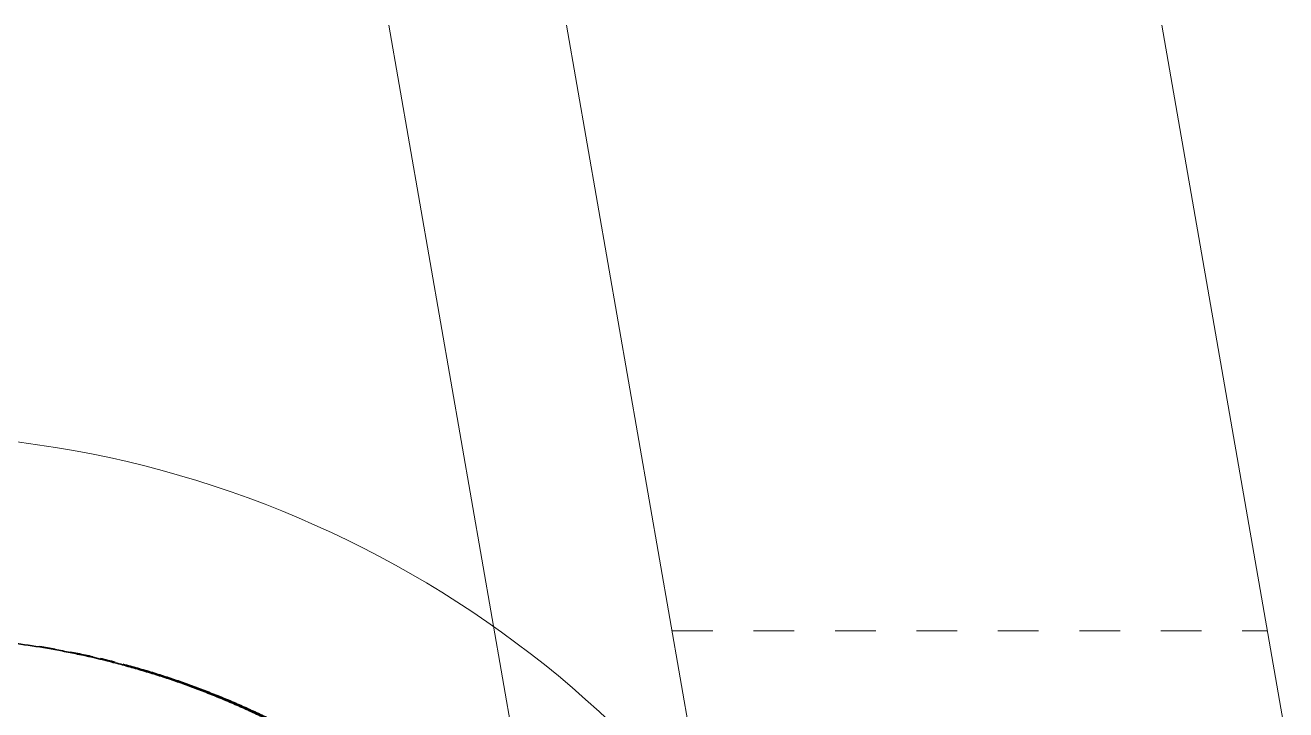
# Model space of a CAD drawing. Header units: metres. Extents: x 0 to 16, y 3 to 1186.
# Drawn here: x 12.439 to 15.535, y 1184.432 to 1186.113 of the extents above; entities that cross this region are included whole.
import ezdxf

# ---------------------------------------------------------------- set-up
doc = ezdxf.new("R2010")
doc.units = ezdxf.units.M
doc.linetypes.add('JacobsDash', pattern=[0.0045, 0.003, -0.0015])
for name, color, linetype, lineweight in [('A-DETL', 7, 'Continuous', 13), ('A-FLOR', 7, 'Continuous', 50), ('S-BEAM', 7, 'Continuous', 50), ('S-BEAM-HDLN', 7, 'JacobsDash', 18)]:
    doc.layers.add(name, color=color, linetype=linetype, lineweight=lineweight)

msp = doc.modelspace()

# ---------------------------------------------------------------- linework, layer by layer
at = {"layer": 'A-DETL'}
msp.add_arc((12.0967, 1182.519), 2.5911, 26.6377, 89.7404, dxfattribs=at)
at = {"layer": 'A-FLOR', "color": 252, "lineweight": 35, "true_color": 0x888888}
for points, knots in [([(12.2467, 1184.6097), (12.257, 1184.6093), (12.2795, 1184.6083), (12.3154, 1184.6057), (12.3532, 1184.6023), (12.3908, 1184.5983), (12.4409, 1184.5919), (12.4907, 1184.5841), (12.5403, 1184.5749), (12.5898, 1184.5647), (12.6389, 1184.5533), (12.6877, 1184.5402), (12.7241, 1184.5298), (12.7543, 1184.5207), (12.7783, 1184.5131), (12.7961, 1184.5072), (12.8136, 1184.5012), (12.8366, 1184.4929), (12.8653, 1184.4821), (12.8955, 1184.4704), (12.9198, 1184.4607), (12.9377, 1184.4532), (12.9554, 1184.4456), (12.9729, 1184.4378), (12.9904, 1184.4298), (13.0077, 1184.4217), (13.0249, 1184.4136), (13.0422, 1184.4054), (13.0563, 1184.3984), (13.0674, 1184.3928), (13.0757, 1184.3886), (13.0837, 1184.3844), (13.094, 1184.3789), (13.1066, 1184.372), (13.1218, 1184.3635), (13.1377, 1184.3545), (13.1551, 1184.3447), (13.1794, 1184.3308), (13.2095, 1184.3131), (13.2327, 1184.2982), (13.251, 1184.2859), (13.2656, 1184.2761), (13.2818, 1184.2651), (13.2988, 1184.2536), (13.313, 1184.2438), (13.3241, 1184.236), (13.3322, 1184.2302), (13.34, 1184.2245), (13.3502, 1184.2169), (13.3627, 1184.2074), (13.3775, 1184.1959), (13.3923, 1184.1843), (13.4072, 1184.1726), (13.4269, 1184.1569), (13.4513, 1184.1369), (13.475, 1184.116), (13.4938, 1184.099), (13.5078, 1184.0862), (13.5222, 1184.0731), (13.5367, 1184.0597), (13.5509, 1184.0463), (13.5646, 1184.0331), (13.5772, 1184.0204), (13.5891, 1184.008), (13.6008, 1183.9954), (13.6131, 1183.9822), (13.6262, 1183.9682), (13.6397, 1183.9537), (13.6532, 1183.9389), (13.6663, 1183.9242), (13.6787, 1183.9097), (13.6948, 1183.8902), (13.7145, 1183.8657), (13.7382, 1183.8362), (13.7691, 1183.7963), (13.7977, 1183.7547), (13.8263, 1183.7131), (13.8471, 1183.6815), (13.8634, 1183.6546), (13.8762, 1183.6328), (13.8857, 1183.6165), (13.8954, 1183.6), (13.9051, 1183.5833), (13.9145, 1183.5667), (13.9236, 1183.5501), (13.9319, 1183.5341), (13.9397, 1183.5183), (13.9474, 1183.5023), (13.9553, 1183.4858), (13.9639, 1183.468), (13.9759, 1183.4433), (13.9904, 1183.4123), (14.0011, 1183.3861), (14.0093, 1183.3651), (14.0158, 1183.3484), (14.0229, 1183.3302), (14.0303, 1183.3113), (14.0376, 1183.2921), (14.0444, 1183.2734), (14.0506, 1183.2553), (14.0564, 1183.2373), (14.062, 1183.2194), (14.0675, 1183.2015), (14.0731, 1183.1833), (14.0805, 1183.1592), (14.0893, 1183.1289), (14.0973, 1183.0984), (14.1034, 1183.074), (14.108, 1183.0556), (14.1125, 1183.0372), (14.1185, 1183.0127), (14.1259, 1182.982), (14.1331, 1182.9524), (14.1373, 1182.9348), (14.1386, 1182.9296)], [-0.09484187, -0.09484187, -0.09484187, -0.09484187, -0.094, -0.093, -0.092, -0.091, -0.09, -0.088, -0.087, -0.086, -0.084, -0.083, -0.082, -0.081, -0.0805, -0.08, -0.0795, -0.079, -0.078, -0.077, -0.0765, -0.076, -0.0755, -0.075, -0.0745, -0.074, -0.0735, -0.073, -0.0725, -0.07225, -0.072, -0.07175, -0.0715, -0.071, -0.0705, -0.07, -0.0695, -0.069, -0.068, -0.067, -0.0665, -0.066, -0.0655, -0.065, -0.0645, -0.06425, -0.064, -0.06375, -0.0635, -0.063, -0.0625, -0.062, -0.0615, -0.061, -0.06, -0.059, -0.0585, -0.058, -0.0575, -0.057, -0.0565, -0.056, -0.0555, -0.055, -0.0545, -0.054, -0.0535, -0.053, -0.0525, -0.052, -0.0515, -0.051, -0.05, -0.049, -0.048, -0.046, -0.045, -0.044, -0.043, -0.0425, -0.042, -0.0415, -0.041, -0.0405, -0.04, -0.0395, -0.039, -0.0385, -0.038, -0.0375, -0.037, -0.036, -0.035, -0.0345, -0.034, -0.0335, -0.033, -0.0325, -0.032, -0.0315, -0.031, -0.0305, -0.03, -0.0295, -0.029, -0.028, -0.027, -0.0265, -0.026, -0.0255, -0.025, -0.024, -0.023, -0.02257192, -0.02257192, -0.02257192, -0.02257192]), ([(12.6055, 1184.5623), (12.5932, 1184.565), (12.5747, 1184.569), (12.5562, 1184.5727), (12.55, 1184.574)], [-0.913120567, -0.913120567, -0.913120567, -0.913120567, -0.911347518, -0.910460993, -0.910460993, -0.910460993, -0.910460993]), ([(13.9897, 1183.4297), (13.9843, 1183.4412), (13.9735, 1183.464), (13.9569, 1183.4981), (13.9402, 1183.5319), (13.9172, 1183.5765), (13.8911, 1183.6201), (13.8654, 1183.6634), (13.8388, 1183.7062), (13.8028, 1183.758), (13.7664, 1183.8095), (13.7353, 1183.8492), (13.7114, 1183.8786), (13.6875, 1183.9076), (13.6671, 1183.9314), (13.6501, 1183.9504), (13.6326, 1183.9693), (13.6106, 1183.9926), (13.585, 1184.0194), (13.559, 1184.0457), (13.531, 1184.0718), (13.5025, 1184.0975), (13.4744, 1184.1226), (13.4459, 1184.1472), (13.4164, 1184.1711), (13.3865, 1184.1944), (13.3617, 1184.2133), (13.3417, 1184.2282), (13.3213, 1184.243), (13.2946, 1184.2615), (13.2623, 1184.283), (13.2319, 1184.3029), (13.2012, 1184.3222), (13.1672, 1184.3419), (13.1329, 1184.3611), (13.1006, 1184.379), (13.0679, 1184.3962), (13.0336, 1184.4129), (12.999, 1184.4289), (12.9646, 1184.4445), (12.9299, 1184.4594), (12.8945, 1184.4735), (12.8589, 1184.487), (12.8236, 1184.4999), (12.7881, 1184.5122), (12.7519, 1184.5235), (12.7155, 1184.5341), (12.6912, 1184.5409), (12.679, 1184.5441)], [-1, -1, -1, -1, -0.99822695, -0.9964539, -0.99468085, -0.9929078, -0.9893617, -0.98758865, -0.9858156, -0.9822695, -0.9787234, -0.97695035, -0.9751773, -0.97340426, -0.97163121, -0.97074468, -0.96985816, -0.96808511, -0.96631206, -0.96453901, -0.96276596, -0.96099291, -0.95921986, -0.95744681, -0.95567376, -0.95390071, -0.95212766, -0.95124113, -0.95035461, -0.94858156, -0.94680851, -0.94503546, -0.94326241, -0.94148936, -0.93971631, -0.93794326, -0.93617021, -0.93439716, -0.93262411, -0.93085106, -0.92907801, -0.92730496, -0.92553191, -0.92375887, -0.92198582, -0.92021277, -0.91843972, -0.91666667, -0.91666667, -0.91666667, -0.91666667])]:
    msp.add_open_spline(points, degree=3, knots=knots, dxfattribs=at)
for points in [[(12.5128, 1184.5809), (12.5066, 1184.582), (12.4942, 1184.5842), (12.4817, 1184.5862), (12.4755, 1184.5872)], [(12.6607, 1184.549), (12.6546, 1184.5505), (12.6424, 1184.5536), (12.6301, 1184.5566), (12.624, 1184.558)]]:
    msp.add_open_spline(points, degree=3, dxfattribs=at)
at = {"layer": 'S-BEAM', "color": 9, "lineweight": 13, "true_color": 0xc0c0c0}
for p, q in [((13.3326, 1186.1131), (13.7248, 1183.8617)), ((14.4646, 1182.1211), (13.7691, 1186.1131)), ((15.2308, 1186.1131), (15.5352, 1184.3656))]:
    msp.add_line(p, q, dxfattribs=at)
at = {"layer": 'S-BEAM-HDLN', "color": 9, "lineweight": 13, "true_color": 0xc0c0c0}
msp.add_line((14.0282, 1184.6262), (15.4898, 1184.6262), dxfattribs=at)

doc.saveas('drawing.dxf')
